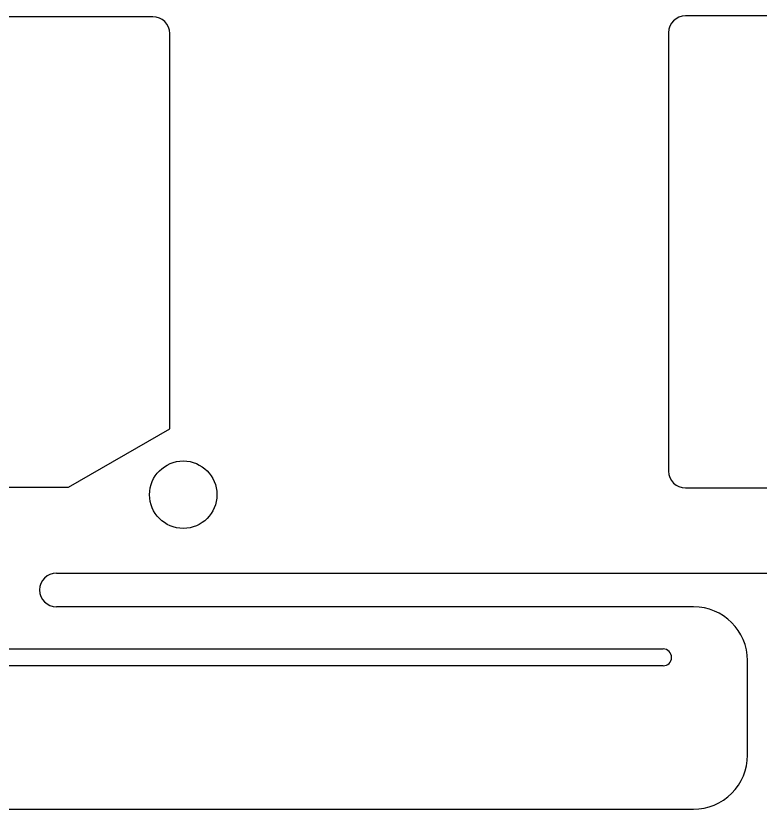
# Model space of a CAD drawing. Header units: millimetres. Extents: x -10 to 276, y -93 to 17.
# Drawn here: x 166.22 to 188.3, y -92.72 to -69.2 of the extents above; entities that cross this region are included whole.
import ezdxf

# ---------------------------------------------------------------- set-up
doc = ezdxf.new("R2010")
doc.units = ezdxf.units.MM
doc.layers.get('0').update_dxf_attribs({"linetype": 'CONTINUOUS'})
doc.layers.add('BLACK', color=7, linetype='CONTINUOUS')

msp = doc.modelspace()

# ---------------------------------------------------------------- linework, layer by layer
for points in [[(170.78125, -69.725, 0.414213562), (170.28125, -69.225), (139.28125, -69.225, 0.414212391), (138.78125, -69.725), (138.78125, -81.443), (141.78125, -83.175), (167.78125, -83.175), (170.78125, -81.443)], [(199.68125, -69.2), (186.08125, -69.2, 0.414212391), (185.58125, -69.7), (185.58125, -82.7, 0.414212391), (186.08125, -83.2), (199.68125, -83.2, 0.414213562), (200.18125, -82.7), (200.18125, -69.7, 0.414213562)]]:
    msp.add_lwpolyline(points, format="xyb", close=True)
msp.add_circle((171.18125, -83.4), 1)
at = {"layer": 'BLACK', "linetype": 'Continuous'}
for p, q in [((167.4201, -85.725), (196.359025, -85.725)), ((186.3201, -86.725), (167.4201, -86.725)), ((140.4201, -87.975), (185.4201, -87.975)), ((187.920082, -91.125), (187.920082, -88.317203)), ((185.4201, -88.475), (140.4201, -88.475)), ((139.5201, -92.725), (186.320082, -92.725))]:
    msp.add_line(p, q, dxfattribs=at)
at = {"layer": 'BLACK'}
for centre, radius, start, end in [((167.4201, -86.225), 0.5, 90, 270), ((186.3201, -88.325), 1.6, 0.2792104, 90), ((185.4201, -88.225), 0.25, 270, 90), ((186.3201, -91.125), 1.599982, 269.9993554, 0)]:
    msp.add_arc(centre, radius, start, end, dxfattribs=at)

doc.saveas('drawing.dxf')
